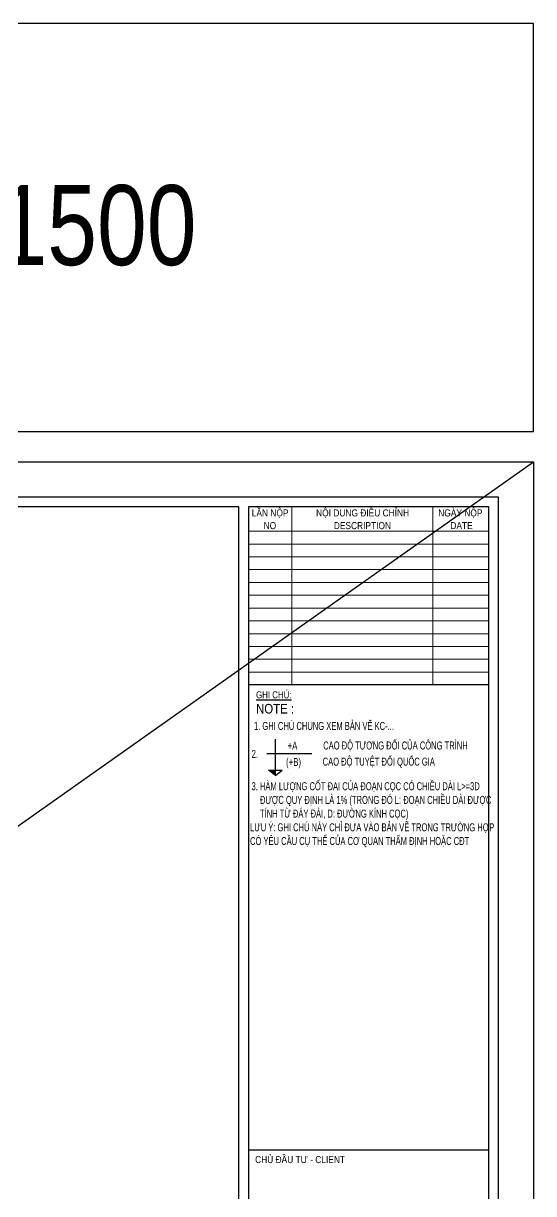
# Model space of a CAD drawing. Extents: x 171424 to 249266, y 74893 to 149166.
# Drawn here: x 233442 to 237424, y 140030 to 149166 of the extents above; entities that cross this region are included whole.
import ezdxf
from ezdxf.enums import TextEntityAlignment as Align

# ---------------------------------------------------------------- set-up
doc = ezdxf.new("R2010")
doc.units = 0
doc.header["$LTSCALE"] = 500
doc.header["$MEASUREMENT"] = 0
doc.layers.get('0').update_dxf_attribs({"linetype": 'CONTINUOUS'})
doc.layers.get('DEFPOINTS').update_dxf_attribs({"linetype": 'CONTINUOUS'})
for name, color, linetype in [('06.CDC.TEXT', 2, 'CONTINUOUS'), ('11.CDC.NOTE', 8, 'CONTINUOUS'), ('CDC -TEXT KHUNG', 7, 'CONTINUOUS'), ('CDC-KHUNGTEN', 7, 'CONTINUOUS'), ('CDC.10.HATCH', 9, 'CONTINUOUS')]:
    doc.layers.add(name, color=color, linetype=linetype)
doc.layers.add('KCS_Plotter', color=11, linetype='CONTINUOUS', plot=False)
doc.styles.add('ARIAL', font='arial.ttf', dxfattribs={"width": 0.8})
doc.styles.add('Arial_4', font='arial.ttf', dxfattribs={"width": 0.75, "height": 3})
doc.styles.add('KT CDC', font='arial.ttf', dxfattribs={"width": 0.85, "height": 200})

# ---------------------------------------------------------------- blocks, each defined once
blk = doc.blocks.new('CDTA1')
at = {"layer": 'CDC-KHUNGTEN', "color": 6, "lineweight": 25}
blk.add_line((0, 90), (-75, 90), dxfattribs=at)
at = {"layer": 'CDC-KHUNGTEN', "color": 6, "style": 'KT CDC', "width": 0.85}
blk.add_text('CHỦ ĐẦU TƯ - CLIENT', height=2.2, dxfattribs=at).set_placement((-72.93, 86))
blk = doc.blocks.new('KHUNG A1')
at = {"layer": 'CDC-KHUNGTEN', "color": 8, "lineweight": 9}
for p, q in [((10382.72, 1278.17), (10382.72, 1222.51)), ((10426.72, 1278.17), (10426.72, 1222.51)), ((10444.22, 1270.51), (10369.22, 1270.51)), ((10444.22, 1266.51), (10369.22, 1266.51)), ((10444.22, 1262.51), (10369.22, 1262.51)), ((10444.22, 1258.51), (10369.22, 1258.51)), ((10444.22, 1254.51), (10369.22, 1254.51)), ((10444.22, 1250.51), (10369.22, 1250.51)), ((10444.22, 1246.51), (10369.22, 1246.51)), ((10444.22, 1242.51), (10369.22, 1242.51)), ((10444.22, 1238.51), (10369.22, 1238.51)), ((10444.22, 1234.51), (10369.22, 1234.51)), ((10444.22, 1230.51), (10369.22, 1230.51)), ((10444.22, 1226.51), (10369.22, 1226.51))]:
    blk.add_line(p, q, dxfattribs=at)
at = {"layer": 'CDC-KHUNGTEN', "color": 6, "lineweight": 25}
blk.add_line((10444.22, 1222.51), (10369.22, 1222.51), dxfattribs=at)
at = {"layer": 'CDC-KHUNGTEN'}
for points in [[(10366.22, 712.17), (10366.22, 1278.17), (9655.22, 1278.17), (9655.22, 712.17)], [(10369.22, 712.17), (10444.22, 712.17), (10444.22, 1278.17), (10369.22, 1278.17)]]:
    blk.add_lwpolyline(points, close=True, dxfattribs=at)
at = {"layer": 'CDC.10.HATCH', "color": 8}
blk.add_lwpolyline([(9652.22, 709.17), (10447.22, 709.17), (10447.22, 1281.17), (9652.22, 1281.17)], close=True, dxfattribs=at)
at = {"layer": 'DEFPOINTS', "color": 1}
blk.add_lwpolyline([(9617.22, 698.17), (9617.22, 1292.17), (10458.22, 1292.17), (10458.22, 698.17), (9617.22, 698.17)], close=True, dxfattribs=at)
at = {"layer": 'CDC-KHUNGTEN'}
blk.add_blockref('CDTA1', (10444.22, 987.17), dxfattribs=at)
at = {"layer": 'CDC -TEXT KHUNG', "color": 7, "style": 'KT CDC', "width": 0.85}
for s, p in [('NO', (10373.95, 1271.16)), ('DESCRIPTION', (10395.86, 1271.16)), ('DATE', (10432.24, 1271.16))]:
    blk.add_text(s, height=2.2, dxfattribs=at).set_placement(p)
at = {"layer": 'CDC -TEXT KHUNG', "char_height": 2.2, "attachment_point": 2, "line_spacing_factor": 0.941778, "style": 'KT CDC'}
for s, insert, width in [('LẦN NỘP', (10375.98, 1277.33), 14.6422), ('NỘI DUNG ĐIỀU CHỈNH', (10404.85, 1277.33), 36.9971), ('NGÀY NỘP', (10435.36, 1277.33), 17.5559)]:
    blk.add_mtext(s, dxfattribs=dict(at, insert=insert, width=width))
at = {"layer": 'CDC-KHUNGTEN', "color": 7, "style": 'Arial_4', "width": 0.85}
blk.add_text('NOTE :', height=3, dxfattribs=at).set_placement((10371.58, 1213.57))
at = {"layer": 'CDC-KHUNGTEN', "color": 6, "insert": (10371.58, 1220.51), "char_height": 2.2, "width": 18.8196, "attachment_point": 1, "style": 'ARIAL'}
blk.add_mtext('{\\LGHI CHÚ:}', dxfattribs=at)

msp = doc.modelspace()

# ---------------------------------------------------------------- linework, layer by layer
at = {"color": 4}
msp.add_lwpolyline([(216399.12, 145979.09), (237424.12, 145979.09), (237424.12, 149166.23), (216399.12, 149166.23)], close=True, dxfattribs=at)
at = {"layer": '11.CDC.NOTE'}
for p, q in [((235409.04, 143294.43), (235409.04, 143578.6)), ((235342.14, 143465.37), (235692.73, 143465.37)), ((235409.04, 143294.43), (235355.04, 143335.82)), ((235355.04, 143335.82), (235463.04, 143335.82)), ((235409.04, 143294.43), (235463.04, 143335.82))]:
    msp.add_line(p, q, dxfattribs=at)
msp.add_solid([(235355.04, 143335.82), (235409.04, 143294.43), (235409.04, 143335.82), (235409.04, 143294.43)], dxfattribs=at)
at = {"layer": 'KCS_Plotter'}
msp.add_line((216399.12, 130892.91), (237424.12, 145742.91), dxfattribs=at)

# ---------------------------------------------------------------- block references
at = {"xscale": 25, "yscale": 25, "zscale": 25}
msp.add_blockref('KHUNG A1', (-24031.47, 113438.58), dxfattribs=at)

# ---------------------------------------------------------------- texts
at = {"layer": '06.CDC.TEXT', "style": 'ARIAL', "width": 0.8}
msp.add_text('CỌC KHOAN NHỒI THÍ NGHIỆM D800 +  D1500', height=625, dxfattribs=at).set_placement((227099.36, 147278.84), align=Align.CENTER)
at = {"layer": '06.CDC.TEXT', "style": 'ARIAL'}
for s, width, p in [('1. GHI CHÚ CHUNG XEM BẢN VẼ KC-...', 0.65, (235241.65, 143680.86)), ('2. ', 0.7, (235222.92, 143462.11)), ('3. HÀM LƯỢNG CỐT ĐAI CỦA ĐOẠN CỌC CÓ CHIỀU DÀI L>=3D', 0.65, (235222.92, 143210.32)), ('    ĐƯỢC QUY ĐỊNH LÀ 1%%% (TRONG ĐÓ L: ĐOẠN CHIỀU DÀI ĐƯỢC', 0.65, (235222.92, 143103.38)), ('    TÍNH TỪ ĐÁY ĐÀI, D: ĐƯỜNG KÍNH CỌC)', 0.65, (235222.92, 142996.44)), ('    LƯU Ý: GHI CHÚ NÀY CHỈ ĐƯA VÀO BẢN VẼ TRONG TRƯỜNG HỢP', 0.65, (235145.56, 142889.5)), ('    CÓ YÊU CẦU CỤ THỂ CỦA CƠ QUAN THẨM ĐỊNH HOẶC CĐT', 0.65, (235145.56, 142782.56))]:
    msp.add_text(s, height=62.5, dxfattribs=dict(at, width=width)).set_placement(p, align=Align.MIDDLE_LEFT)
for s, width, p in [('+A', 0.7, (235542.53, 143526.72)), ('CAO ĐỘ TƯƠNG ĐỐI CỦA CÔNG TRÌNH', 0.65, (236346.19, 143530.96)), ('CAO ĐỘ TUYỆT ĐỐI QUỐC GIA', 0.65, (236215.87, 143403.11))]:
    msp.add_text(s, height=62.5, dxfattribs=dict(at, width=width)).set_placement(p, align=Align.MIDDLE)
at = {"layer": '06.CDC.TEXT', "style": 'ARIAL', "width": 0.7}
msp.add_text('(+B)', height=62.5, dxfattribs=at).set_placement((235492.13, 143368.02))

doc.saveas('drawing.dxf')
